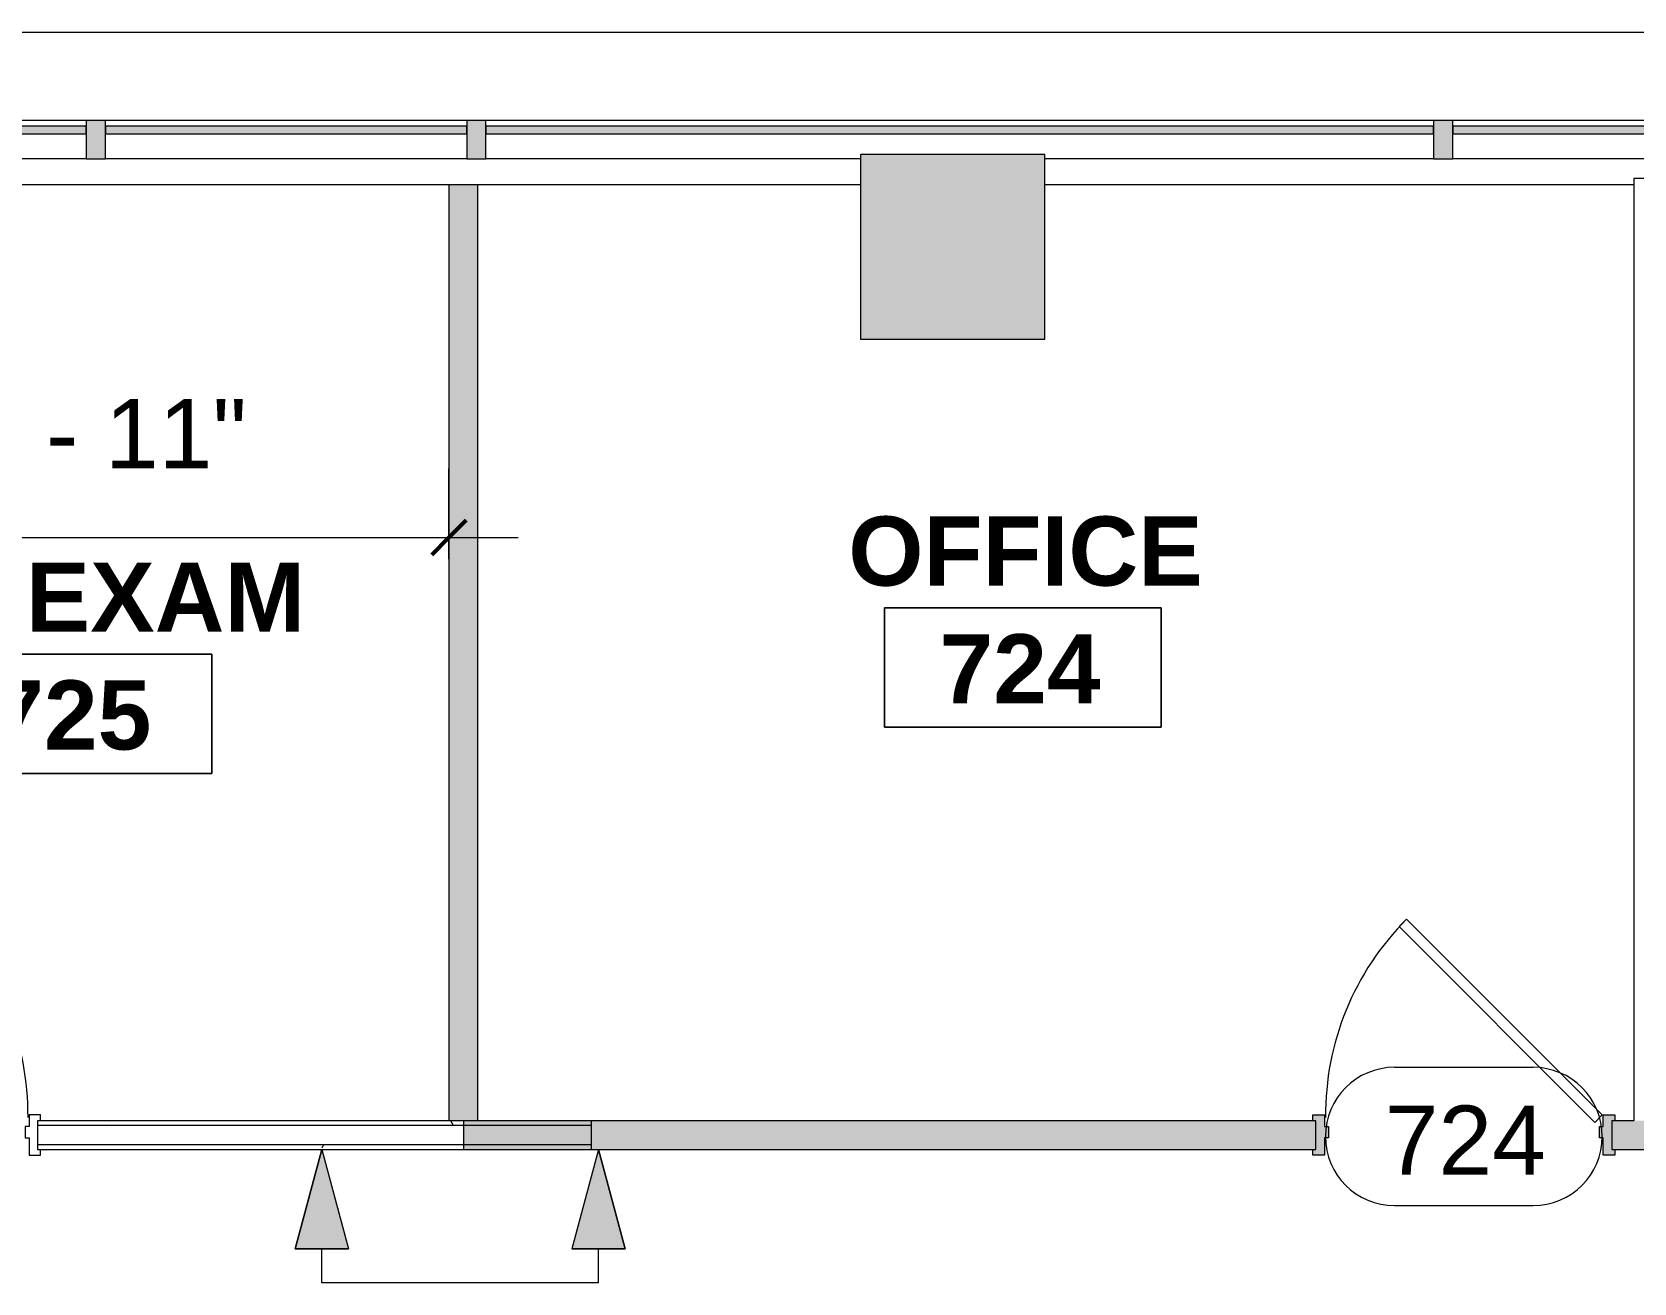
# Model space of a CAD drawing. Header units: inches. Extents: x 920 to 3228, y -557 to 2680.
# Drawn here: x 2435.8 to 2644.1, y 1971.1 to 2133.9 of the extents above; entities that cross this region are included whole.
import ezdxf

# ---------------------------------------------------------------- set-up
doc = ezdxf.new("R2010")
doc.units = ezdxf.units.IN
doc.header["$MEASUREMENT"] = 0
for name, color, linetype, lineweight in [('A-ANNO-DIMS', 211, 'Continuous', 9), ('A-ANNO-DIMS-96', 211, 'Continuous', 9), ('A-ANNO-NOTE', 131, 'Continuous', 9), ('A-AREA-IDEN', 2, 'Continuous', 9), ('A-DETL-GENF', 92, 'Continuous', 9), ('A-DOOR', 31, 'Continuous', 13), ('A-DOOR-IDEN', 31, 'Continuous', 9), ('A-GLAZ-CURT', 52, 'Continuous', 13), ('A-GLAZ-CWMG', 51, 'Continuous', 13), ('A-WALL', 113, 'Continuous', 13), ('A-WALL-PATT', 111, 'Continuous', 13), ('I-WALL', 2, 'Continuous', 13)]:
    doc.layers.add(name, color=color, linetype=linetype, lineweight=lineweight)
doc.styles.add('Swis721 Lt BT', font='swissl.ttf', dxfattribs={"height": 9})
doc.styles.add('Swis721 Lt BT_B', font='', dxfattribs={"height": 9})
doc.styles.get('Swis721 Lt BT_B').set_extended_font_data('Swis721 Lt BT', bold=True)
doc.dimstyles.new('OTJ_-_3_32__Linear__1_2__Tolerance', dxfattribs={"dimscale": 12, "dimtxt": 9.497835, "dimasz": 0.375, "dimexe": 0.75, "dimexo": 0.5, "dimgap": 0.5, "dimtad": 1, "dimdec": 1, "dimrnd": 0.5, "dimzin": 3, "dimdsep": 46, "dimlunit": 4, "dimtxsty": 'Swis721 Lt BT', "dimblk1": 'OBLIQUE', "dimblk2": 'OBLIQUE', "dimsah": 1, "dimcen": 0.09, "dimdle": 0.75, "dimazin": 0, "dimtfac": 1, "dimtdec": 4, "dimtix": 1, "dimtmove": 0, "dimatfit": 3, "dimfxl": 1, "dimtvp": 1, "dimfrac": 2, "dimtolj": 1, "dimtzin": 0, "dimarcsym": 2})
pattern_1 = [(0, (664.756, 0), (30.72, 7.68), [1.267, -21.773, 1.267, -21.773, -122.88]), (0, (664.756, 0), (30.72, 7.68), [-46.08, 1.267, -44.813, 1.267, -21.773, -53.76]), (0, (664.756, 0), (30.72, 7.68), [-115.2, 1.267, -14.093, 1.267, -37.133]), (120, (676.276, 3.84), (-22.011075, 22.7643), [1.267, -21.773, 1.267, -21.773, -122.88]), (120, (676.276, 3.84), (-22.011075, 22.7643), [-46.08, 1.267, -44.813, 1.267, -21.773, -53.76]), (120, (676.276, 3.84), (-22.011075, 22.7643), [-115.2, 1.267, -14.093, 1.267, -37.133]), (240, (680.116, 19.2), (-8.708925, -30.4443), [1.267, -21.773, 1.267, -21.773, -122.88]), (240, (680.116, 19.2), (-8.708925, -30.4443), [-46.08, 1.267, -44.813, 1.267, -21.773, -53.76]), (240, (680.116, 19.2), (-8.708925, -30.4443), [-115.2, 1.267, -14.093, 1.267, -37.133])]

# ---------------------------------------------------------------- blocks, each defined once
blk = doc.blocks.new('Door - Single - Solid Door-7732912-Level XX  CONSTRUCTION')
at = {"layer": 'A-DOOR'}
h = blk.add_hatch(color=250, dxfattribs=at)
h.paths.add_polyline_path([(22.12, 2.54), (22.12, 0.29), (21.62, 0.29), (21.62, -1.21), (22.12, -1.21), (22.12, -2.71), (23.62, -2.71), (23.62, -1.96), (23.24, -1.96), (23.24, 1.79), (23.62, 1.79), (23.62, 2.54), (23.24, 2.54)], flags=0)
h.paths.add_polyline_path([(-14.68, 2.54), (-15.63, 2.54), (-15.63, 1.79), (-15.26, 1.79), (-15.26, -1.96), (-15.63, -1.96), (-15.63, -2.71), (-14.13, -2.71), (-14.13, -1.21), (-13.63, -1.21), (-13.63, 0.29), (-14.13, 0.29), (-14.13, 2.54)], flags=0)
at = {"layer": 'A-DOOR', "color": 8, "lineweight": 20}
for p, q in [((-15.63, 2.54), (-14.13, 2.54)), ((-15.63, 1.79), (-15.63, 2.54)), ((-14.13, 2.54), (-14.13, 0.29)), ((22.12, 2.54), (23.62, 2.54)), ((22.12, 0.29), (22.12, 2.54)), ((23.62, 2.54), (23.62, 1.79)), ((-14.13, 0.29), (-13.63, 0.29)), ((-13.63, 0.29), (-13.63, -1.21)), ((21.62, 0.29), (22.12, 0.29)), ((21.62, -1.21), (21.62, 0.29)), ((-15.63, -2.71), (-15.63, -1.96)), ((-14.13, -1.21), (-14.13, -2.71)), ((-13.63, -1.21), (-14.13, -1.21)), ((-13.03, -1.74), (-14.01, -2.71)), ((12.42, -27.2), (-13.03, -1.74)), ((22.12, -1.21), (21.62, -1.21)), ((22.12, -2.71), (22.12, -1.21)), ((23.62, -1.96), (23.62, -2.71)), ((-14.13, -2.71), (-15.63, -2.71)), ((-14.01, -2.71), (11.45, -28.17)), ((23.62, -2.71), (22.12, -2.71)), ((11.45, -28.17), (12.42, -27.2))]:
    blk.add_line(p, q, dxfattribs=at)
at = {"layer": 'A-DOOR', "lineweight": 9}
blk.add_arc((-14.01, -2.71), 36, 315, 0.5, dxfattribs=at)
blk = doc.blocks.new('System Panel - Glazed-7148733-Level XX  CONSTRUCTION')
at = {"layer": 'A-GLAZ-CURT', "lineweight": 9}
blk.add_hatch(color=7, dxfattribs=at).paths.add_polyline_path([(23.75, 0.75), (23.75, 1.75), (-23.75, 1.75), (-23.75, 0.75)], flags=0)
at = {"layer": 'A-GLAZ-CURT', "color": 8, "lineweight": 20}
for p, q in [((23.75, 1.75), (-23.75, 1.75)), ((-23.75, 1.75), (-23.75, 0.75)), ((-23.75, 0.75), (23.75, 0.75)), ((23.75, 0.75), (23.75, 1.75))]:
    blk.add_line(p, q, dxfattribs=at)
blk = doc.blocks.new('System Panel - Glazed-7148729-Level XX  CONSTRUCTION')
at = {"layer": 'A-GLAZ-CURT', "lineweight": 9}
blk.add_hatch(color=7, dxfattribs=at).paths.add_polyline_path([(23.5, 0.75), (23.5, 1.75), (-23.5, 1.75), (-23.5, 0.75)], flags=0)
at = {"layer": 'A-GLAZ-CURT', "color": 8, "lineweight": 20}
for p, q in [((23.5, 1.75), (-23.5, 1.75)), ((-23.5, 1.75), (-23.5, 0.75)), ((-23.5, 0.75), (23.5, 0.75)), ((23.5, 0.75), (23.5, 1.75))]:
    blk.add_line(p, q, dxfattribs=at)
blk = doc.blocks.new('System Panel - Glazed-7148730-Level XX  CONSTRUCTION')
at = {"layer": 'A-GLAZ-CURT', "lineweight": 9}
blk.add_hatch(color=7, dxfattribs=at).paths.add_polyline_path([(61.62, 0.75), (61.62, 1.75), (-61.62, 1.75), (-61.62, 0.75), (11.09, 0.75)], flags=0)
at = {"layer": 'A-GLAZ-CURT', "color": 8, "lineweight": 20}
for p, q in [((61.62, 1.75), (-61.62, 1.75)), ((-61.62, 1.75), (-61.62, 0.75)), ((-61.62, 0.75), (61.62, 0.75)), ((61.62, 0.75), (61.62, 1.75))]:
    blk.add_line(p, q, dxfattribs=at)
blk = doc.blocks.new('System Panel - Glazed-7148735-Level XX  CONSTRUCTION')
at = {"layer": 'A-GLAZ-CURT', "lineweight": 9}
blk.add_hatch(color=7, dxfattribs=at).paths.add_polyline_path([(-23.25, 0.75), (23.25, 0.75), (23.25, 1.75), (-23.25, 1.75)], flags=0)
at = {"layer": 'A-GLAZ-CURT', "color": 8, "lineweight": 20}
for p, q in [((23.25, 1.75), (-23.25, 1.75)), ((-23.25, 1.75), (-23.25, 0.75)), ((-23.25, 0.75), (23.25, 0.75)), ((23.25, 0.75), (23.25, 1.75))]:
    blk.add_line(p, q, dxfattribs=at)
blk = doc.blocks.new('Rectangular Mullion - 2_5_ x 5_ rectangular-7148713-Level XX  CONSTRUCTION')
at = {"layer": 'A-GLAZ-CWMG', "lineweight": 9}
blk.add_hatch(color=7, dxfattribs=at).paths.add_polyline_path([(-1.25, 2.5), (1.25, 2.5), (1.25, -2.5), (-1.25, -2.5), (-1.25, -0.75)], flags=0)
at = {"layer": 'A-GLAZ-CWMG', "color": 8, "lineweight": 20}
for p, q in [((-1.25, 2.5), (1.25, 2.5)), ((-1.25, -2.5), (-1.25, 2.5)), ((1.25, 2.5), (1.25, -2.5)), ((1.25, -2.5), (-1.25, -2.5))]:
    blk.add_line(p, q, dxfattribs=at)
blk = doc.blocks.new('Rectangular Mullion - 2_5_ x 5_ rectangular-7148718-Level XX  CONSTRUCTION')
at = {"layer": 'A-GLAZ-CWMG', "lineweight": 9}
for p, q in [((1179.55, 2122.36), (1132.05, 2122.36)), ((1179.55, 2117.36), (1132.05, 2117.36))]:
    blk.add_line(p, q, dxfattribs=at)
blk = doc.blocks.new('Rectangular Mullion - 2_5_ x 5_ rectangular-7148714-Level XX  CONSTRUCTION')
at = {"layer": 'A-GLAZ-CWMG', "lineweight": 9}
for p, q in [((1453.8, 2122.36), (1406.8, 2122.36)), ((1453.8, 2117.36), (1406.8, 2117.36))]:
    blk.add_line(p, q, dxfattribs=at)
blk = doc.blocks.new('Rectangular Mullion - 2_5_ x 5_ rectangular-7148715-Level XX  CONSTRUCTION')
at = {"layer": 'A-GLAZ-CWMG', "lineweight": 9}
for p, q in [((1953.3, 2122.36), (1830.05, 2122.36)), ((1878.77, 2117.36), (1830.05, 2117.36)), ((1953.3, 2117.36), (1902.77, 2117.36))]:
    blk.add_line(p, q, dxfattribs=at)
blk = doc.blocks.new('Rectangular Mullion - 2_5_ x 5_ rectangular-7148720-Level XX  CONSTRUCTION')
at = {"layer": 'A-GLAZ-CWMG', "lineweight": 9}
for p, q in [((2002.3, 2122.36), (1955.8, 2122.36)), ((2002.3, 2117.36), (1955.8, 2117.36))]:
    blk.add_line(p, q, dxfattribs=at)
blk = doc.blocks.new('Door - Single - Solid Door-7355446-Level XX  CONSTRUCTION')
at = {"layer": 'A-DOOR'}
for p, q in [((-14.01, 38.71), (-12.63, 38.71)), ((-14.01, 2.71), (-14.01, 38.71)), ((-12.63, 38.71), (-12.63, 2.71)), ((-12.63, 2.71), (-14.01, 2.71))]:
    blk.add_line(p, q, dxfattribs=at)
at = {"layer": 'A-DOOR', "lineweight": 9}
for p, q in [((-15.63, 2.71), (-15.63, 1.96)), ((-14.13, 2.71), (-15.63, 2.71)), ((-14.13, 1.21), (-14.13, 2.71)), ((23.62, 2.71), (22.12, 2.71)), ((22.12, 2.71), (22.12, 1.21)), ((23.62, 1.96), (23.62, 2.71)), ((-13.63, 1.21), (-14.13, 1.21)), ((-13.63, -0.29), (-13.63, 1.21)), ((22.12, 1.21), (21.62, 1.21)), ((21.62, 1.21), (21.62, -0.29)), ((-15.63, -1.79), (-15.63, -2.54)), ((-14.13, -2.54), (-14.13, -0.29)), ((-14.13, -0.29), (-13.63, -0.29)), ((21.62, -0.29), (22.12, -0.29)), ((22.12, -0.29), (22.12, -2.54)), ((23.62, -2.54), (23.62, -1.79)), ((-15.63, -2.54), (-14.13, -2.54)), ((22.12, -2.54), (23.62, -2.54))]:
    blk.add_line(p, q, dxfattribs=at)
blk.add_arc((-14.01, 2.71), 36, 359.5, 90, dxfattribs=at)
blk = doc.blocks.new('Align Symbol - without word - Adjustable-7734625-Level XX  CONSTRUCTION')
at = {"layer": 'A-DETL-GENF'}
for p, q in [((0, 17.36), (0, 12.91)), ((0, 17.36), (36, 17.36)), ((36, 17.36), (36, 12.91))]:
    blk.add_line(p, q, dxfattribs=at)
blk = doc.blocks.new('Room Tag - Room Name and Number-3379422-Level XX  CONSTRUCTION')
at = {"layer": 'A-AREA-IDEN'}
for p, q in [((-0.1881, -0.1636), (-0.1881, -0.0018)), ((-0.1881, -0.0018), (0.1869, -0.0018)), ((0.1869, -0.0018), (-0.1881, -0.0018)), ((-0.1881, -0.0018), (-0.1881, -0.1636)), ((0.1869, -0.0018), (0.1869, -0.1636)), ((0.1869, -0.1636), (0.1869, -0.0018)), ((0.1869, -0.1636), (-0.1881, -0.1636)), ((-0.1881, -0.1636), (0.1869, -0.1636))]:
    blk.add_line(p, q, dxfattribs=at)
blk = doc.blocks.new('Door Tag - Door Tag-41184-Level XX  CONSTRUCTION')
at = {"layer": 'A-DOOR-IDEN'}
for p, q in [((-0.09375, 0.09375), (0.09375, 0.09375)), ((-0.09375, -0.09375), (0.09375, -0.09375))]:
    blk.add_line(p, q, dxfattribs=at)
for centre, start, end in [((-0.09375, 0), 90, 270), ((0.09375, 0), 270, 90)]:
    blk.add_arc(centre, 0.09375, start, end, dxfattribs=at)
blk = doc.blocks.new('DIMBLOCK38-Level XX  CONSTRUCTION')
at = {"layer": 'A-ANNO-DIMS-96'}
for p, q in [((2395.13, 2065.27), (2395.13, 2077.09)), ((2490, 2065.27), (2490, 2077.09)), ((2386.13, 2068.09), (2499, 2068.09)), ((2395.13, 2068.09), (2395.13, 2065.27)), ((2490, 2068.09), (2490, 2065.27))]:
    blk.add_line(p, q, dxfattribs=at)
at = {"layer": 'A-ANNO-DIMS-96', "lineweight": 50}
for p, q in [((2395.13, 2068.09), (2397.38, 2070.34)), ((2490, 2068.09), (2492.25, 2070.34)), ((2395.13, 2068.09), (2392.88, 2065.84)), ((2490, 2068.09), (2487.75, 2065.84))]:
    blk.add_line(p, q, dxfattribs=at)
at = {"layer": 'A-ANNO-DIMS-96', "color": 0, "insert": (2424.7, 2086.1), "char_height": 9, "width": 42.8759, "attachment_point": 1, "line_spacing_factor": 1.005062, "style": 'Swis721 Lt BT'}
blk.add_mtext('7\' - 11"', dxfattribs=at)
blk = doc.blocks.new('_Oblique')
at = {"color": 0, "linetype": 'ByBlock', "lineweight": -2}
blk.add_line((-0.5, -0.5), (0.5, 0.5), dxfattribs=at)

msp = doc.modelspace()

# ---------------------------------------------------------------- hatches: boundary and pattern name
at = {"layer": 'A-ANNO-NOTE'}
for points in [[(2470, 1975.59), (2476.92, 1975.59), (2473.46, 1988.49), (2473.26, 1987.74)], [(2512.92, 1975.59), (2509.46, 1988.49), (2506, 1975.59), (2508.53, 1975.59)]]:
    msp.add_hatch(color=256, dxfattribs=at).paths.add_polyline_path(points, flags=0)
at = {"layer": 'A-WALL'}
msp.add_hatch(color=250, dxfattribs=at).paths.add_polyline_path([(2543.52, 2093.92), (2567.52, 2093.92), (2567.52, 2117.92), (2543.52, 2117.92), (2543.52, 2112.39)], flags=0)
at = {"layer": 'A-WALL-PATT', "lineweight": 9}
msp.add_hatch(color=7, dxfattribs=at).paths.add_polyline_path([(2493.75, 1992.24), (2493.75, 2113.98), (2490, 2113.98), (2490, 1992.24)], flags=0)
h = msp.add_hatch(dxfattribs=at)
h.set_pattern_fill('FP_11', color=256, style=0, pattern_type=2)
h.set_pattern_definition(pattern_1)
h.paths.add_polyline_path([(2490, 1991.62), (2491.88, 1991.62), (2491.88, 1992.24), (2436.5, 1992.24), (2436.5, 1991.62)], flags=0)
h.paths.add_polyline_path([(2391.06, 1991.62), (2392, 1991.62), (2392, 1992.24), (2390.13, 1992.24), (2390.13, 1991.62)], flags=0)
h.paths.add_polyline_path([(2398, 1991.62), (2398, 1992.24), (2394.5, 1992.24), (2394.5, 1991.62), (2395.13, 1991.62)], flags=0)
h.paths.add_polyline_path([(2269.68, 1991.62), (2293.56, 1991.62), (2293.56, 1992.24), (2222.78, 1992.24), (2222.78, 1991.62), (2228.06, 1991.62)], flags=0)
h.paths.add_polyline_path([(2184.28, 1991.62), (2184.28, 1992.24), (2180.53, 1992.24), (2180.53, 1991.62)], flags=0)
h.paths.add_polyline_path([(2296.06, 1991.62), (2351.63, 1991.62), (2351.63, 1992.24), (2296.06, 1992.24)], flags=0)
h = msp.add_hatch(color=7, dxfattribs=at)
h.paths.add_polyline_path([(2751.3, 1988.49), (2751.52, 1988.49), (2751.52, 1992.24), (2689.25, 1992.24), (2689.25, 1988.49), (2747.77, 1988.49)], flags=0)
h.paths.add_polyline_path([(2641.25, 1988.49), (2650.75, 1988.49), (2650.75, 1992.24), (2641.25, 1992.24)], flags=0)
h.paths.add_polyline_path([(2512.92, 1988.49), (2602.75, 1988.49), (2602.75, 1992.24), (2491.88, 1992.24), (2491.88, 1988.49), (2509.46, 1988.49)], flags=0)
h = msp.add_hatch(dxfattribs=at)
h.set_pattern_fill('FP_11', color=256, style=0, pattern_type=2)
h.set_pattern_definition(pattern_1)
h.paths.add_polyline_path([(2390.13, 1988.49), (2398, 1988.49), (2398, 1989.12), (2390.13, 1989.12)], flags=0)
h.paths.add_polyline_path([(2184.28, 1988.49), (2184.28, 1989.12), (2180.53, 1989.12), (2180.53, 1988.49)], flags=0)
h.paths.add_polyline_path([(2222.78, 1988.49), (2351.63, 1988.49), (2351.63, 1989.12), (2222.78, 1989.12)], flags=0)
h.paths.add_polyline_path([(2491.88, 1988.49), (2491.88, 1989.12), (2436.5, 1989.12), (2436.5, 1988.49), (2490, 1988.49)], flags=0)

# ---------------------------------------------------------------- linework, layer by layer
at = {"layer": 'A-ANNO-NOTE'}
for p, q in [((2470, 1975.59), (2473.46, 1988.49)), ((2473.46, 1988.49), (2470, 1975.59)), ((2473.46, 1988.49), (2476.92, 1975.59)), ((2473.46, 1988.49), (2476.92, 1975.59)), ((2509.46, 1988.49), (2506, 1975.59)), ((2509.46, 1988.49), (2506, 1975.59)), ((2512.92, 1975.59), (2509.46, 1988.49)), ((2509.46, 1988.49), (2512.92, 1975.59)), ((2476.92, 1975.59), (2470, 1975.59)), ((2470, 1975.59), (2476.92, 1975.59)), ((2506, 1975.59), (2512.92, 1975.59)), ((2512.92, 1975.59), (2506, 1975.59))]:
    msp.add_line(p, q, dxfattribs=at)
at = {"layer": 'A-WALL', "lineweight": 9}
for p, q in [((1748.44, 2133.85), (2868.06, 2133.85)), ((2490, 2113.98), (2296.68, 2113.98)), ((2543.52, 2113.98), (2493.75, 2113.98)), ((2644.13, 2113.98), (2567.52, 2113.98))]:
    msp.add_line(p, q, dxfattribs=at)
at = {"layer": 'A-WALL', "color": 8, "lineweight": 20}
for p, q in [((2567.52, 2117.92), (2543.52, 2117.92)), ((2543.52, 2117.92), (2543.52, 2093.92)), ((2567.52, 2093.92), (2567.52, 2117.92)), ((2543.52, 2093.92), (2567.52, 2093.92))]:
    msp.add_line(p, q, dxfattribs=at)
at = {"layer": 'A-WALL'}
for p, q in [((2508.53, 1991.62), (2436.5, 1991.62)), ((2508.53, 1989.12), (2436.5, 1989.12))]:
    msp.add_line(p, q, dxfattribs=at)
at = {"layer": 'I-WALL', "color": 8, "lineweight": 20}
for p, q in [((2490, 2113.98), (2490, 1992.24)), ((2493.75, 2113.98), (2490, 2113.98)), ((2493.75, 1992.24), (2493.75, 2113.98)), ((2665.13, 2114.79), (2644.13, 2114.79)), ((2644.13, 2114.79), (2644.13, 1992.24)), ((2602.75, 1992.24), (2490, 1992.24)), ((2491.88, 1992.24), (2491.88, 1988.49)), ((2602.75, 1988.49), (2602.75, 1992.24)), ((2644.13, 1992.24), (2641.25, 1992.24)), ((2641.25, 1992.24), (2641.25, 1988.49)), ((2491.88, 1988.49), (2602.75, 1988.49)), ((2641.25, 1988.49), (2650.75, 1988.49))]:
    msp.add_line(p, q, dxfattribs=at)
at = {"layer": 'I-WALL'}
for p, q in [((2490, 1992.24), (2436.5, 1992.24)), ((2436.5, 1992.24), (2436.5, 1988.49)), ((2508.53, 1988.49), (2508.53, 1992.24)), ((2436.5, 1988.49), (2491.88, 1988.49))]:
    msp.add_line(p, q, dxfattribs=at)

# ---------------------------------------------------------------- block references
at = {"layer": 'A-AREA-IDEN', "xscale": 95.99999999999994, "yscale": 95.99999999999994, "zscale": 95.99999999999994}
for p in [(2564.69, 2059.12), (2441.22, 2053.12)]:
    msp.add_blockref('Room Tag - Room Name and Number-3379422-Level XX  CONSTRUCTION', p, dxfattribs=at)
at = {"layer": 'A-DETL-GENF', "rotation": 180}
msp.add_blockref('Align Symbol - without word - Adjustable-7734625-Level XX  CONSTRUCTION', (2509.46, 1988.49), dxfattribs=at)
at = {"layer": 'A-DOOR'}
msp.add_blockref('Door - Single - Solid Door-7355446-Level XX  CONSTRUCTION', (2413.26, 1990.28), dxfattribs=at)
at = {"layer": 'A-DOOR', "rotation": 180}
msp.add_blockref('Door - Single - Solid Door-7732912-Level XX  CONSTRUCTION', (2626, 1990.28), dxfattribs=at)
at = {"layer": 'A-DOOR-IDEN', "xscale": 95.99999999999994, "yscale": 95.99999999999994, "zscale": 95.99999999999994}
msp.add_blockref('Door Tag - Door Tag-41184-Level XX  CONSTRUCTION', (2622, 1990.19), dxfattribs=at)
at = {"layer": 'A-GLAZ-CURT', "lineweight": 9}
for name, p in [('System Panel - Glazed-7148733-Level XX  CONSTRUCTION', (2419.06, 2119.86)), ('System Panel - Glazed-7148729-Level XX  CONSTRUCTION', (2468.81, 2119.86)), ('System Panel - Glazed-7148730-Level XX  CONSTRUCTION', (2556.43, 2119.86)), ('System Panel - Glazed-7148735-Level XX  CONSTRUCTION', (2643.81, 2119.86))]:
    msp.add_blockref(name, p, dxfattribs=at)
at = {"layer": 'A-GLAZ-CWMG', "lineweight": 9}
for name, p in [('Rectangular Mullion - 2_5_ x 5_ rectangular-7148718-Level XX  CONSTRUCTION', (1263.26, 0)), ('Rectangular Mullion - 2_5_ x 5_ rectangular-7148714-Level XX  CONSTRUCTION', (1038.51, 0)), ('Rectangular Mullion - 2_5_ x 5_ rectangular-7148715-Level XX  CONSTRUCTION', (664.76, 0)), ('Rectangular Mullion - 2_5_ x 5_ rectangular-7148720-Level XX  CONSTRUCTION', (664.76, 0))]:
    msp.add_blockref(name, p, dxfattribs=at)
at = {"layer": 'A-GLAZ-CWMG', "lineweight": 9, "extrusion": (0, 0, -1), "rotation": 180}
for p in [(-2444.06, 2119.86), (-2493.56, 2119.86), (-2619.31, 2119.86)]:
    msp.add_blockref('Rectangular Mullion - 2_5_ x 5_ rectangular-7148713-Level XX  CONSTRUCTION', p, dxfattribs=at)

# ---------------------------------------------------------------- texts
at = {"layer": 'A-AREA-IDEN', "char_height": 9, "attachment_point": 1, "style": 'Swis721 Lt BT_B'}
for s, insert, width in [('OFFICE', (2541.94, 2070.84), 54.843), ('SM EXAM', (2412.6, 2064.84), 69.084), ('724', (2553.79, 2055.52), 25.452), ('725', (2430.32, 2049.52), 25.452)]:
    msp.add_mtext(s, dxfattribs=dict(at, insert=insert, width=width))
at = {"layer": 'A-DOOR-IDEN', "insert": (2611.7, 1994.21), "char_height": 9, "width": 24.543, "attachment_point": 1, "style": 'Swis721 Lt BT'}
msp.add_mtext('724', dxfattribs=at)

# ---------------------------------------------------------------- dimensions: what is measured, and where the dimension line sits
at = {"layer": 'A-ANNO-DIMS'}
dim = msp.add_linear_dim(base=(2490, 2068.09), p1=(2395.13, 2071.27), p2=(2490, 2071.27), dimstyle='OTJ_-_3_32__Linear__1_2__Tolerance', override={"dimpost": '<>', "dimfxl": 94.875}, dxfattribs=at)
dim.commit()
dim.dimension.update_dxf_attribs({"geometry": 'DIMBLOCK38-Level XX  CONSTRUCTION', "text_midpoint": (2442.56, 2078.59)})

doc.saveas('drawing.dxf')
